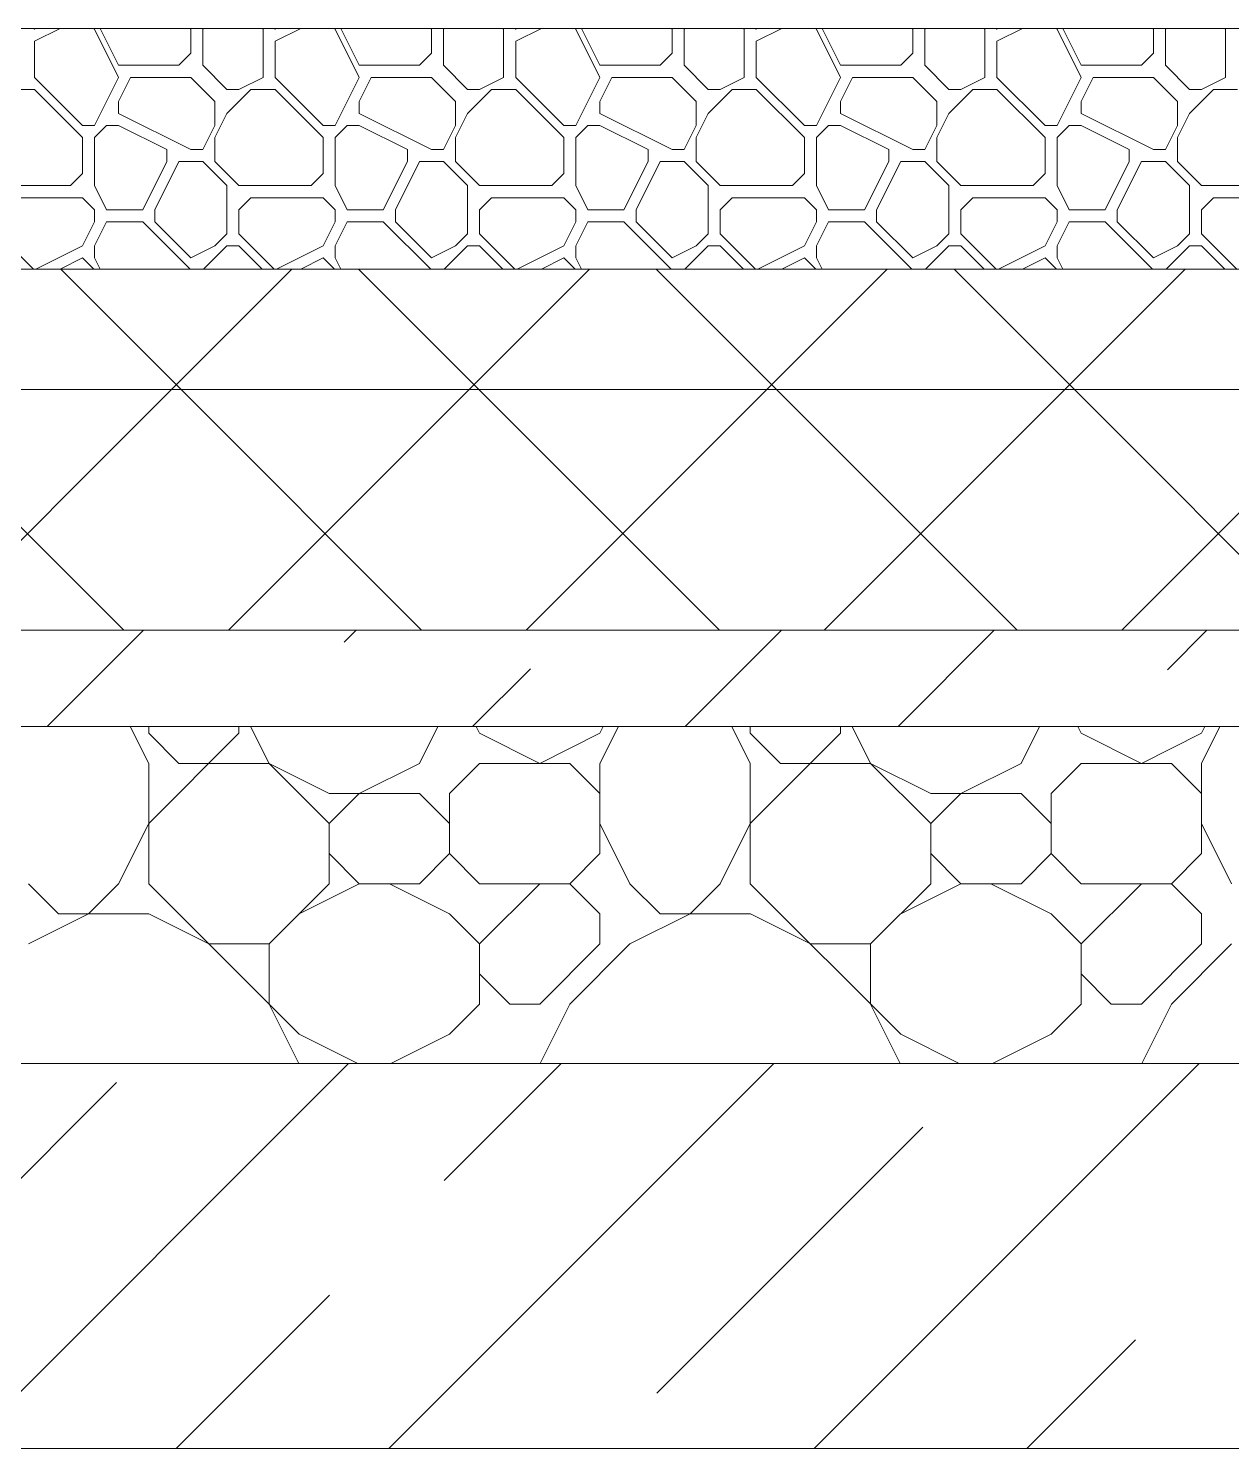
# Model space of a CAD drawing. Header units: millimetres. Extents: x 53645 to 137188, y 78097 to 135533.
# Drawn here: x 76144 to 76644, y 106200 to 106790 of the extents above; entities that cross this region are included whole.
import ezdxf

# ---------------------------------------------------------------- set-up
doc = ezdxf.new("R2010")
doc.units = ezdxf.units.MM
for name, color, linetype, lineweight in [('hatch', 7, 'Continuous', 5), ('mark', 174, 'Continuous', 15), ('Wall2', 5, 'Continuous', 5)]:
    doc.layers.add(name, color=color, linetype=linetype, lineweight=lineweight)

msp = doc.modelspace()

# ---------------------------------------------------------------- linework, layer by layer
at = {"layer": 'hatch', "color": 251, "ltscale": 100}
for points in [[(76146.98, 106789.62), (76146.66, 106789.95)], [(76146.98, 106784.62), (76157.64, 106789.95)], [(76146.98, 106789.62), (76147.64, 106789.95)], [(76146.98, 106769.62), (76146.98, 106784.62)], [(76171.98, 106789.62), (76171.66, 106789.95)], [(76181.98, 106769.62), (76171.98, 106789.62)], [(76181.98, 106774.62), (76174.32, 106789.95)], [(76211.98, 106789.62), (76211.66, 106789.95)], [(76211.98, 106779.62), (76211.98, 106789.62)], [(76216.98, 106789.62), (76217.31, 106789.95)], [(76216.98, 106774.62), (76216.98, 106789.62)], [(76241.98, 106789.62), (76241.66, 106789.95)], [(76241.98, 106769.62), (76241.98, 106789.62)], [(76246.98, 106789.62), (76246.66, 106789.95)], [(76246.98, 106784.62), (76257.64, 106789.95)], [(76246.98, 106789.62), (76247.64, 106789.95)], [(76246.98, 106769.62), (76246.98, 106784.62)], [(76271.98, 106789.62), (76271.66, 106789.95)], [(76281.98, 106769.62), (76271.98, 106789.62)], [(76281.98, 106774.62), (76274.32, 106789.95)], [(76311.98, 106789.62), (76311.66, 106789.95)], [(76311.98, 106779.62), (76311.98, 106789.62)], [(76316.98, 106789.62), (76317.31, 106789.95)], [(76316.98, 106774.62), (76316.98, 106789.62)], [(76341.98, 106789.62), (76341.66, 106789.95)], [(76341.98, 106769.62), (76341.98, 106789.62)], [(76346.98, 106789.62), (76346.66, 106789.95)], [(76346.98, 106784.62), (76357.64, 106789.95)], [(76346.98, 106789.62), (76347.64, 106789.95)], [(76346.98, 106769.62), (76346.98, 106784.62)], [(76371.98, 106789.62), (76371.66, 106789.95)], [(76381.98, 106769.62), (76371.98, 106789.62)], [(76381.98, 106774.62), (76374.32, 106789.95)], [(76411.98, 106789.62), (76411.66, 106789.95)], [(76411.98, 106779.62), (76411.98, 106789.62)], [(76416.98, 106789.62), (76417.31, 106789.95)], [(76416.98, 106774.62), (76416.98, 106789.62)], [(76441.98, 106789.62), (76441.66, 106789.95)], [(76441.98, 106769.62), (76441.98, 106789.62)], [(76446.98, 106789.62), (76446.66, 106789.95)], [(76446.98, 106784.62), (76457.64, 106789.95)], [(76446.98, 106789.62), (76447.64, 106789.95)], [(76446.98, 106769.62), (76446.98, 106784.62)], [(76471.98, 106789.62), (76471.66, 106789.95)], [(76481.98, 106769.62), (76471.98, 106789.62)], [(76481.98, 106774.62), (76474.32, 106789.95)], [(76511.98, 106789.62), (76511.66, 106789.95)], [(76511.98, 106779.62), (76511.98, 106789.62)], [(76516.98, 106789.62), (76517.31, 106789.95)], [(76516.98, 106774.62), (76516.98, 106789.62)], [(76541.98, 106789.62), (76541.66, 106789.95)], [(76541.98, 106769.62), (76541.98, 106789.62)], [(76546.98, 106789.62), (76546.66, 106789.95)], [(76546.98, 106784.62), (76557.64, 106789.95)], [(76546.98, 106789.62), (76547.64, 106789.95)], [(76546.98, 106769.62), (76546.98, 106784.62)], [(76571.98, 106789.62), (76571.66, 106789.95)], [(76581.98, 106769.62), (76571.98, 106789.62)], [(76581.98, 106774.62), (76574.32, 106789.95)], [(76611.98, 106789.62), (76611.66, 106789.95)], [(76611.98, 106779.62), (76611.98, 106789.62)], [(76616.98, 106789.62), (76617.31, 106789.95)], [(76616.98, 106774.62), (76616.98, 106789.62)], [(76641.98, 106789.62), (76641.66, 106789.95)], [(76641.98, 106769.62), (76641.98, 106789.62)], [(76206.98, 106774.62), (76211.98, 106779.62)], [(76306.98, 106774.62), (76311.98, 106779.62)], [(76406.98, 106774.62), (76411.98, 106779.62)], [(76506.98, 106774.62), (76511.98, 106779.62)], [(76606.98, 106774.62), (76611.98, 106779.62)], [(76181.98, 106774.62), (76206.98, 106774.62)], [(76226.98, 106764.62), (76216.98, 106774.62)], [(76281.98, 106774.62), (76306.98, 106774.62)], [(76326.98, 106764.62), (76316.98, 106774.62)], [(76381.98, 106774.62), (76406.98, 106774.62)], [(76426.98, 106764.62), (76416.98, 106774.62)], [(76481.98, 106774.62), (76506.98, 106774.62)], [(76526.98, 106764.62), (76516.98, 106774.62)], [(76581.98, 106774.62), (76606.98, 106774.62)], [(76626.98, 106764.62), (76616.98, 106774.62)], [(76166.98, 106749.62), (76146.98, 106769.62)], [(76171.98, 106749.62), (76181.98, 106769.62)], [(76181.98, 106759.62), (76186.98, 106769.62)], [(76186.98, 106769.62), (76211.98, 106769.62)], [(76221.98, 106759.62), (76211.98, 106769.62)], [(76231.98, 106764.62), (76241.98, 106769.62)], [(76266.98, 106749.62), (76246.98, 106769.62)], [(76271.98, 106749.62), (76281.98, 106769.62)], [(76281.98, 106759.62), (76286.98, 106769.62)], [(76286.98, 106769.62), (76311.98, 106769.62)], [(76321.98, 106759.62), (76311.98, 106769.62)], [(76331.98, 106764.62), (76341.98, 106769.62)], [(76366.98, 106749.62), (76346.98, 106769.62)], [(76371.98, 106749.62), (76381.98, 106769.62)], [(76381.98, 106759.62), (76386.98, 106769.62)], [(76386.98, 106769.62), (76411.98, 106769.62)], [(76421.98, 106759.62), (76411.98, 106769.62)], [(76431.98, 106764.62), (76441.98, 106769.62)], [(76466.98, 106749.62), (76446.98, 106769.62)], [(76471.98, 106749.62), (76481.98, 106769.62)], [(76481.98, 106759.62), (76486.98, 106769.62)], [(76486.98, 106769.62), (76511.98, 106769.62)], [(76521.98, 106759.62), (76511.98, 106769.62)], [(76531.98, 106764.62), (76541.98, 106769.62)], [(76566.98, 106749.62), (76546.98, 106769.62)], [(76571.98, 106749.62), (76581.98, 106769.62)], [(76581.98, 106759.62), (76586.98, 106769.62)], [(76586.98, 106769.62), (76611.98, 106769.62)], [(76621.98, 106759.62), (76611.98, 106769.62)], [(76631.98, 106764.62), (76641.98, 106769.62)], [(76136.98, 106764.62), (76146.98, 106764.62)], [(76166.98, 106744.62), (76146.98, 106764.62)], [(76226.98, 106764.62), (76231.98, 106764.62)], [(76226.98, 106754.62), (76236.98, 106764.62)], [(76236.98, 106764.62), (76246.98, 106764.62)], [(76266.98, 106744.62), (76246.98, 106764.62)], [(76326.98, 106764.62), (76331.98, 106764.62)], [(76326.98, 106754.62), (76336.98, 106764.62)], [(76336.98, 106764.62), (76346.98, 106764.62)], [(76366.98, 106744.62), (76346.98, 106764.62)], [(76426.98, 106764.62), (76431.98, 106764.62)], [(76426.98, 106754.62), (76436.98, 106764.62)], [(76436.98, 106764.62), (76446.98, 106764.62)], [(76466.98, 106744.62), (76446.98, 106764.62)], [(76526.98, 106764.62), (76531.98, 106764.62)], [(76526.98, 106754.62), (76536.98, 106764.62)], [(76536.98, 106764.62), (76546.98, 106764.62)], [(76566.98, 106744.62), (76546.98, 106764.62)], [(76626.98, 106764.62), (76631.98, 106764.62)], [(76626.98, 106754.62), (76636.98, 106764.62)], [(76636.98, 106764.62), (76646.98, 106764.62)], [(76181.98, 106754.62), (76181.98, 106759.62)], [(76211.98, 106739.62), (76181.98, 106754.62)], [(76221.98, 106749.62), (76221.98, 106759.62)], [(76221.98, 106744.62), (76226.98, 106754.62)], [(76281.98, 106754.62), (76281.98, 106759.62)], [(76311.98, 106739.62), (76281.98, 106754.62)], [(76321.98, 106749.62), (76321.98, 106759.62)], [(76321.98, 106744.62), (76326.98, 106754.62)], [(76381.98, 106754.62), (76381.98, 106759.62)], [(76411.98, 106739.62), (76381.98, 106754.62)], [(76421.98, 106749.62), (76421.98, 106759.62)], [(76421.98, 106744.62), (76426.98, 106754.62)], [(76481.98, 106754.62), (76481.98, 106759.62)], [(76511.98, 106739.62), (76481.98, 106754.62)], [(76521.98, 106749.62), (76521.98, 106759.62)], [(76521.98, 106744.62), (76526.98, 106754.62)], [(76581.98, 106754.62), (76581.98, 106759.62)], [(76611.98, 106739.62), (76581.98, 106754.62)], [(76621.98, 106749.62), (76621.98, 106759.62)], [(76621.98, 106744.62), (76626.98, 106754.62)], [(76166.98, 106749.62), (76171.98, 106749.62)], [(76171.98, 106744.62), (76176.98, 106749.62)], [(76176.98, 106749.62), (76181.98, 106749.62)], [(76201.98, 106739.62), (76181.98, 106749.62)], [(76216.98, 106739.62), (76221.98, 106749.62)], [(76216.98, 106739.62), (76221.98, 106749.62)], [(76266.98, 106749.62), (76271.98, 106749.62)], [(76271.98, 106744.62), (76276.98, 106749.62)], [(76276.98, 106749.62), (76281.98, 106749.62)], [(76301.98, 106739.62), (76281.98, 106749.62)], [(76316.98, 106739.62), (76321.98, 106749.62)], [(76316.98, 106739.62), (76321.98, 106749.62)], [(76366.98, 106749.62), (76371.98, 106749.62)], [(76371.98, 106744.62), (76376.98, 106749.62)], [(76376.98, 106749.62), (76381.98, 106749.62)], [(76401.98, 106739.62), (76381.98, 106749.62)], [(76416.98, 106739.62), (76421.98, 106749.62)], [(76416.98, 106739.62), (76421.98, 106749.62)], [(76466.98, 106749.62), (76471.98, 106749.62)], [(76471.98, 106744.62), (76476.98, 106749.62)], [(76476.98, 106749.62), (76481.98, 106749.62)], [(76501.98, 106739.62), (76481.98, 106749.62)], [(76516.98, 106739.62), (76521.98, 106749.62)], [(76516.98, 106739.62), (76521.98, 106749.62)], [(76566.98, 106749.62), (76571.98, 106749.62)], [(76571.98, 106744.62), (76576.98, 106749.62)], [(76576.98, 106749.62), (76581.98, 106749.62)], [(76601.98, 106739.62), (76581.98, 106749.62)], [(76616.98, 106739.62), (76621.98, 106749.62)], [(76616.98, 106739.62), (76621.98, 106749.62)], [(76166.98, 106729.62), (76166.98, 106744.62)], [(76171.98, 106724.62), (76171.98, 106744.62)], [(76221.98, 106734.62), (76221.98, 106744.62)], [(76266.98, 106729.62), (76266.98, 106744.62)], [(76271.98, 106724.62), (76271.98, 106744.62)], [(76321.98, 106734.62), (76321.98, 106744.62)], [(76366.98, 106729.62), (76366.98, 106744.62)], [(76371.98, 106724.62), (76371.98, 106744.62)], [(76421.98, 106734.62), (76421.98, 106744.62)], [(76466.98, 106729.62), (76466.98, 106744.62)], [(76471.98, 106724.62), (76471.98, 106744.62)], [(76521.98, 106734.62), (76521.98, 106744.62)], [(76566.98, 106729.62), (76566.98, 106744.62)], [(76571.98, 106724.62), (76571.98, 106744.62)], [(76621.98, 106734.62), (76621.98, 106744.62)], [(76201.98, 106734.62), (76201.98, 106739.62)], [(76211.98, 106739.62), (76216.98, 106739.62)], [(76301.98, 106734.62), (76301.98, 106739.62)], [(76311.98, 106739.62), (76316.98, 106739.62)], [(76401.98, 106734.62), (76401.98, 106739.62)], [(76411.98, 106739.62), (76416.98, 106739.62)], [(76501.98, 106734.62), (76501.98, 106739.62)], [(76511.98, 106739.62), (76516.98, 106739.62)], [(76601.98, 106734.62), (76601.98, 106739.62)], [(76611.98, 106739.62), (76616.98, 106739.62)], [(76191.98, 106714.62), (76201.98, 106734.62)], [(76196.98, 106714.62), (76206.98, 106734.62)], [(76206.98, 106734.62), (76216.98, 106734.62)], [(76226.98, 106724.62), (76216.98, 106734.62)], [(76231.98, 106724.62), (76221.98, 106734.62)], [(76291.98, 106714.62), (76301.98, 106734.62)], [(76296.98, 106714.62), (76306.98, 106734.62)], [(76306.98, 106734.62), (76316.98, 106734.62)], [(76326.98, 106724.62), (76316.98, 106734.62)], [(76331.98, 106724.62), (76321.98, 106734.62)], [(76391.98, 106714.62), (76401.98, 106734.62)], [(76396.98, 106714.62), (76406.98, 106734.62)], [(76406.98, 106734.62), (76416.98, 106734.62)], [(76426.98, 106724.62), (76416.98, 106734.62)], [(76431.98, 106724.62), (76421.98, 106734.62)], [(76491.98, 106714.62), (76501.98, 106734.62)], [(76496.98, 106714.62), (76506.98, 106734.62)], [(76506.98, 106734.62), (76516.98, 106734.62)], [(76526.98, 106724.62), (76516.98, 106734.62)], [(76531.98, 106724.62), (76521.98, 106734.62)], [(76591.98, 106714.62), (76601.98, 106734.62)], [(76596.98, 106714.62), (76606.98, 106734.62)], [(76606.98, 106734.62), (76616.98, 106734.62)], [(76626.98, 106724.62), (76616.98, 106734.62)], [(76631.98, 106724.62), (76621.98, 106734.62)], [(76161.98, 106724.62), (76166.98, 106729.62)], [(76261.98, 106724.62), (76266.98, 106729.62)], [(76361.98, 106724.62), (76366.98, 106729.62)], [(76461.98, 106724.62), (76466.98, 106729.62)], [(76561.98, 106724.62), (76566.98, 106729.62)], [(76131.98, 106724.62), (76161.98, 106724.62)], [(76136.98, 106719.62), (76166.98, 106719.62)], [(76171.98, 106714.62), (76166.98, 106719.62)], [(76176.98, 106714.62), (76171.98, 106724.62)], [(76226.98, 106704.62), (76226.98, 106724.62)], [(76231.98, 106724.62), (76261.98, 106724.62)], [(76231.98, 106714.62), (76236.98, 106719.62)], [(76236.98, 106719.62), (76266.98, 106719.62)], [(76271.98, 106714.62), (76266.98, 106719.62)], [(76276.98, 106714.62), (76271.98, 106724.62)], [(76326.98, 106704.62), (76326.98, 106724.62)], [(76331.98, 106724.62), (76361.98, 106724.62)], [(76331.98, 106714.62), (76336.98, 106719.62)], [(76336.98, 106719.62), (76366.98, 106719.62)], [(76371.98, 106714.62), (76366.98, 106719.62)], [(76376.98, 106714.62), (76371.98, 106724.62)], [(76426.98, 106704.62), (76426.98, 106724.62)], [(76431.98, 106724.62), (76461.98, 106724.62)], [(76431.98, 106714.62), (76436.98, 106719.62)], [(76436.98, 106719.62), (76466.98, 106719.62)], [(76471.98, 106714.62), (76466.98, 106719.62)], [(76476.98, 106714.62), (76471.98, 106724.62)], [(76526.98, 106704.62), (76526.98, 106724.62)], [(76531.98, 106724.62), (76561.98, 106724.62)], [(76531.98, 106714.62), (76536.98, 106719.62)], [(76536.98, 106719.62), (76566.98, 106719.62)], [(76571.98, 106714.62), (76566.98, 106719.62)], [(76576.98, 106714.62), (76571.98, 106724.62)], [(76626.98, 106704.62), (76626.98, 106724.62)], [(76631.98, 106724.62), (76661.98, 106724.62)], [(76631.98, 106714.62), (76636.98, 106719.62)], [(76636.98, 106719.62), (76666.98, 106719.62)], [(76171.98, 106709.62), (76171.98, 106714.62)], [(76176.98, 106714.62), (76191.98, 106714.62)], [(76196.98, 106709.62), (76196.98, 106714.62)], [(76231.98, 106704.62), (76231.98, 106714.62)], [(76271.98, 106709.62), (76271.98, 106714.62)], [(76276.98, 106714.62), (76291.98, 106714.62)], [(76296.98, 106709.62), (76296.98, 106714.62)], [(76331.98, 106704.62), (76331.98, 106714.62)], [(76371.98, 106709.62), (76371.98, 106714.62)], [(76376.98, 106714.62), (76391.98, 106714.62)], [(76396.98, 106709.62), (76396.98, 106714.62)], [(76431.98, 106704.62), (76431.98, 106714.62)], [(76471.98, 106709.62), (76471.98, 106714.62)], [(76476.98, 106714.62), (76491.98, 106714.62)], [(76496.98, 106709.62), (76496.98, 106714.62)], [(76531.98, 106704.62), (76531.98, 106714.62)], [(76571.98, 106709.62), (76571.98, 106714.62)], [(76576.98, 106714.62), (76591.98, 106714.62)], [(76596.98, 106709.62), (76596.98, 106714.62)], [(76631.98, 106704.62), (76631.98, 106714.62)], [(76166.98, 106699.62), (76171.98, 106709.62)], [(76171.98, 106699.62), (76176.98, 106709.62)], [(76176.98, 106709.62), (76191.98, 106709.62)], [(76211.66, 106689.95), (76191.98, 106709.62)], [(76211.98, 106694.62), (76196.98, 106709.62)], [(76266.98, 106699.62), (76271.98, 106709.62)], [(76271.98, 106699.62), (76276.98, 106709.62)], [(76276.98, 106709.62), (76291.98, 106709.62)], [(76311.66, 106689.95), (76291.98, 106709.62)], [(76311.98, 106694.62), (76296.98, 106709.62)], [(76366.98, 106699.62), (76371.98, 106709.62)], [(76371.98, 106699.62), (76376.98, 106709.62)], [(76376.98, 106709.62), (76391.98, 106709.62)], [(76411.66, 106689.95), (76391.98, 106709.62)], [(76411.98, 106694.62), (76396.98, 106709.62)], [(76466.98, 106699.62), (76471.98, 106709.62)], [(76471.98, 106699.62), (76476.98, 106709.62)], [(76476.98, 106709.62), (76491.98, 106709.62)], [(76511.66, 106689.95), (76491.98, 106709.62)], [(76511.98, 106694.62), (76496.98, 106709.62)], [(76566.98, 106699.62), (76571.98, 106709.62)], [(76571.98, 106699.62), (76576.98, 106709.62)], [(76576.98, 106709.62), (76591.98, 106709.62)], [(76611.66, 106689.95), (76591.98, 106709.62)], [(76611.98, 106694.62), (76596.98, 106709.62)], [(76146.66, 106689.95), (76131.98, 106704.62)], [(76221.98, 106699.62), (76226.98, 106704.62)], [(76246.66, 106689.95), (76231.98, 106704.62)], [(76321.98, 106699.62), (76326.98, 106704.62)], [(76346.66, 106689.95), (76331.98, 106704.62)], [(76421.98, 106699.62), (76426.98, 106704.62)], [(76446.66, 106689.95), (76431.98, 106704.62)], [(76521.98, 106699.62), (76526.98, 106704.62)], [(76546.66, 106689.95), (76531.98, 106704.62)], [(76621.98, 106699.62), (76626.98, 106704.62)], [(76646.66, 106689.95), (76631.98, 106704.62)], [(76147.64, 106689.95), (76166.98, 106699.62)], [(76171.98, 106694.62), (76171.98, 106699.62)], [(76211.98, 106694.62), (76221.98, 106699.62)], [(76217.31, 106689.95), (76226.98, 106699.62)], [(76226.98, 106699.62), (76231.98, 106699.62)], [(76241.66, 106689.95), (76231.98, 106699.62)], [(76247.64, 106689.95), (76266.98, 106699.62)], [(76271.98, 106694.62), (76271.98, 106699.62)], [(76311.98, 106694.62), (76321.98, 106699.62)], [(76317.31, 106689.95), (76326.98, 106699.62)], [(76326.98, 106699.62), (76331.98, 106699.62)], [(76341.66, 106689.95), (76331.98, 106699.62)], [(76347.64, 106689.95), (76366.98, 106699.62)], [(76371.98, 106694.62), (76371.98, 106699.62)], [(76411.98, 106694.62), (76421.98, 106699.62)], [(76417.31, 106689.95), (76426.98, 106699.62)], [(76426.98, 106699.62), (76431.98, 106699.62)], [(76441.66, 106689.95), (76431.98, 106699.62)], [(76447.64, 106689.95), (76466.98, 106699.62)], [(76471.98, 106694.62), (76471.98, 106699.62)], [(76511.98, 106694.62), (76521.98, 106699.62)], [(76517.31, 106689.95), (76526.98, 106699.62)], [(76526.98, 106699.62), (76531.98, 106699.62)], [(76541.66, 106689.95), (76531.98, 106699.62)], [(76547.64, 106689.95), (76566.98, 106699.62)], [(76571.98, 106694.62), (76571.98, 106699.62)], [(76611.98, 106694.62), (76621.98, 106699.62)], [(76617.31, 106689.95), (76626.98, 106699.62)], [(76626.98, 106699.62), (76631.98, 106699.62)], [(76641.66, 106689.95), (76631.98, 106699.62)], [(81536.87, 106689.95), (75406.87, 106689.95)], [(75406.87, 106689.95), (81536.87, 106689.95)], [(76157.64, 106689.95), (76166.98, 106694.62)], [(76207.9, 106639.95), (76157.9, 106689.95)], [(76171.66, 106689.95), (76166.98, 106694.62)], [(76174.32, 106689.95), (76171.98, 106694.62)], [(76203.92, 106639.95), (76253.92, 106689.95)], [(76257.64, 106689.95), (76266.98, 106694.62)], [(76271.66, 106689.95), (76266.98, 106694.62)], [(76274.32, 106689.95), (76271.98, 106694.62)], [(76331.64, 106639.95), (76281.64, 106689.95)], [(76327.66, 106639.95), (76377.66, 106689.95)], [(76357.64, 106689.95), (76366.98, 106694.62)], [(76371.66, 106689.95), (76366.98, 106694.62)], [(76374.32, 106689.95), (76371.98, 106694.62)], [(76455.39, 106639.95), (76405.39, 106689.95)], [(76451.4, 106639.95), (76501.4, 106689.95)], [(76457.64, 106689.95), (76466.98, 106694.62)], [(76471.66, 106689.95), (76466.98, 106694.62)], [(76474.32, 106689.95), (76471.98, 106694.62)], [(76579.13, 106639.95), (76529.13, 106689.95)], [(76557.64, 106689.95), (76566.98, 106694.62)], [(76571.66, 106689.95), (76566.98, 106694.62)], [(76574.32, 106689.95), (76571.98, 106694.62)], [(76575.15, 106639.95), (76625.15, 106689.95)], [(81536.87, 106639.95), (75406.87, 106639.95)], [(75406.87, 106639.95), (81536.87, 106639.95)], [(76184.16, 106539.95), (76084.16, 106639.95)], [(76103.92, 106539.95), (76203.92, 106639.95)], [(76307.9, 106539.95), (76207.9, 106639.95)], [(76227.66, 106539.95), (76327.66, 106639.95)], [(76431.64, 106539.95), (76331.64, 106639.95)], [(76351.4, 106539.95), (76451.4, 106639.95)], [(76555.39, 106539.95), (76455.39, 106639.95)], [(76475.15, 106539.95), (76575.15, 106639.95)], [(76679.13, 106539.95), (76579.13, 106639.95)], [(76598.89, 106539.95), (76698.89, 106639.95)], [(81536.87, 106539.95), (75406.87, 106539.95)], [(81536.87, 106539.95), (75406.87, 106539.95)], [(76152.3, 106499.95), (76192.3, 106539.95)], [(76275.73, 106534.99), (76280.69, 106539.95)], [(76417.47, 106499.95), (76457.47, 106539.95)], [(76505.86, 106499.95), (76545.86, 106539.95)], [(76617.8, 106523.5), (76634.25, 106539.95)], [(76329.08, 106499.95), (76353.07, 106523.94)], [(75406.87, 106499.95), (81536.87, 106499.95)], [(75406.87, 106499.95), (81536.87, 106499.95)], [(76194.48, 106484.62), (76186.82, 106499.95)], [(76194.48, 106497.12), (76194.48, 106499.95)], [(76194.48, 106459.62), (76231.98, 106497.12)], [(76206.98, 106484.62), (76194.48, 106497.12)], [(76231.98, 106497.12), (76231.98, 106499.95)], [(76244.48, 106484.62), (76236.82, 106499.95)], [(76306.98, 106484.62), (76314.65, 106499.95)], [(76331.98, 106497.12), (76330.57, 106499.95)], [(76356.98, 106484.62), (76331.99, 106497.12)], [(76356.98, 106484.62), (76381.98, 106497.12)], [(76381.98, 106484.62), (76389.65, 106499.95)], [(76381.98, 106497.12), (76383.4, 106499.95)], [(76444.48, 106484.62), (76436.82, 106499.95)], [(76444.48, 106497.12), (76444.48, 106499.95)], [(76444.48, 106459.62), (76481.98, 106497.12)], [(76456.98, 106484.62), (76444.48, 106497.12)], [(76481.98, 106497.12), (76481.98, 106499.95)], [(76494.48, 106484.62), (76486.82, 106499.95)], [(76556.98, 106484.62), (76564.65, 106499.95)], [(76581.98, 106497.12), (76580.57, 106499.95)], [(76606.98, 106484.62), (76581.99, 106497.12)], [(76606.98, 106484.62), (76631.98, 106497.12)], [(76631.98, 106484.62), (76639.65, 106499.95)], [(76631.98, 106497.12), (76633.4, 106499.95)], [(76194.48, 106434.62), (76194.48, 106484.62)], [(76206.98, 106484.62), (76244.48, 106484.62)], [(76269.48, 106459.62), (76244.48, 106484.62)], [(76269.48, 106472.12), (76244.49, 106484.62)], [(76281.98, 106472.12), (76306.98, 106484.62)], [(76319.48, 106472.12), (76331.98, 106484.62)], [(76331.98, 106484.62), (76369.48, 106484.62)], [(76381.98, 106472.12), (76369.48, 106484.62)], [(76381.98, 106447.12), (76381.98, 106484.62)], [(76444.48, 106434.62), (76444.48, 106484.62)], [(76456.98, 106484.62), (76494.48, 106484.62)], [(76519.48, 106459.62), (76494.48, 106484.62)], [(76519.48, 106472.12), (76494.49, 106484.62)], [(76531.98, 106472.12), (76556.98, 106484.62)], [(76569.48, 106472.12), (76581.98, 106484.62)], [(76581.98, 106484.62), (76619.48, 106484.62)], [(76631.98, 106472.12), (76619.48, 106484.62)], [(76631.98, 106447.12), (76631.98, 106484.62)], [(76269.48, 106472.12), (76306.98, 106472.12)], [(76269.48, 106459.62), (76281.98, 106472.12)], [(76319.48, 106459.62), (76306.98, 106472.12)], [(76319.48, 106447.12), (76319.48, 106472.12)], [(76519.48, 106472.12), (76556.98, 106472.12)], [(76519.48, 106459.62), (76531.98, 106472.12)], [(76569.48, 106459.62), (76556.98, 106472.12)], [(76569.48, 106447.12), (76569.48, 106472.12)], [(76181.98, 106434.62), (76194.48, 106459.62)], [(76269.48, 106434.62), (76269.48, 106459.62)], [(76394.48, 106434.62), (76381.98, 106459.62)], [(76431.98, 106434.62), (76444.48, 106459.62)], [(76519.48, 106434.62), (76519.48, 106459.62)], [(76644.48, 106434.62), (76631.98, 106459.62)], [(76281.98, 106434.62), (76269.48, 106447.12)], [(76306.98, 106434.62), (76319.48, 106447.12)], [(76331.98, 106434.62), (76319.48, 106447.12)], [(76369.48, 106434.62), (76381.98, 106447.12)], [(76531.98, 106434.62), (76519.48, 106447.12)], [(76556.98, 106434.62), (76569.48, 106447.12)], [(76581.98, 106434.62), (76569.48, 106447.12)], [(76619.48, 106434.62), (76631.98, 106447.12)], [(76156.98, 106422.12), (76144.48, 106434.62)], [(76169.48, 106422.12), (76181.98, 106434.62)], [(76256.98, 106372.12), (76194.48, 106434.62)], [(76244.48, 106409.62), (76269.48, 106434.62)], [(76256.98, 106422.12), (76281.98, 106434.62)], [(76281.98, 106434.62), (76306.98, 106434.62)], [(76319.48, 106422.12), (76294.49, 106434.62)], [(76331.98, 106434.62), (76369.48, 106434.62)], [(76331.98, 106409.62), (76356.98, 106434.62)], [(76381.98, 106422.12), (76369.48, 106434.62)], [(76406.98, 106422.12), (76394.48, 106434.62)], [(76419.48, 106422.12), (76431.98, 106434.62)], [(76506.98, 106372.12), (76444.48, 106434.62)], [(76494.48, 106409.62), (76519.48, 106434.62)], [(76506.98, 106422.12), (76531.98, 106434.62)], [(76531.98, 106434.62), (76556.98, 106434.62)], [(76569.48, 106422.12), (76544.49, 106434.62)], [(76581.98, 106434.62), (76619.48, 106434.62)], [(76581.98, 106409.62), (76606.98, 106434.62)], [(76631.98, 106422.12), (76619.48, 106434.62)], [(76144.48, 106409.62), (76169.48, 106422.12)], [(76156.98, 106422.12), (76194.48, 106422.12)], [(76219.48, 106409.62), (76194.49, 106422.12)], [(76331.98, 106409.62), (76319.48, 106422.12)], [(76381.98, 106409.62), (76381.98, 106422.12)], [(76394.48, 106409.62), (76419.48, 106422.12)], [(76406.98, 106422.12), (76444.48, 106422.12)], [(76469.48, 106409.62), (76444.49, 106422.12)], [(76581.98, 106409.62), (76569.48, 106422.12)], [(76631.98, 106409.62), (76631.98, 106422.12)], [(76219.48, 106409.62), (76244.48, 106409.62)], [(76244.48, 106384.62), (76244.48, 106409.62)], [(76331.98, 106384.62), (76331.98, 106409.62)], [(76356.98, 106384.62), (76381.98, 106409.62)], [(76369.48, 106384.62), (76394.48, 106409.62)], [(76469.48, 106409.62), (76494.48, 106409.62)], [(76494.48, 106384.62), (76494.48, 106409.62)], [(76581.98, 106384.62), (76581.98, 106409.62)], [(76606.98, 106384.62), (76631.98, 106409.62)], [(76619.48, 106384.62), (76644.48, 106409.62)], [(76344.48, 106384.62), (76331.98, 106397.12)], [(76594.48, 106384.62), (76581.98, 106397.12)], [(76256.82, 106359.95), (76244.48, 106384.62)], [(76319.48, 106372.12), (76331.98, 106384.62)], [(76344.48, 106384.62), (76356.98, 106384.62)], [(76369.48, 106384.62), (76357.15, 106359.95)], [(76506.82, 106359.95), (76494.48, 106384.62)], [(76569.48, 106372.12), (76581.98, 106384.62)], [(76594.48, 106384.62), (76606.98, 106384.62)], [(76619.48, 106384.62), (76607.15, 106359.95)], [(76281.33, 106359.95), (76256.99, 106372.12)], [(76295.14, 106359.95), (76319.48, 106372.12)], [(76531.33, 106359.95), (76506.99, 106372.12)], [(76545.14, 106359.95), (76569.48, 106372.12)], [(81426.87, 106359.95), (75406.87, 106359.95)], [(75496.87, 106359.95), (81426.87, 106359.95)], [(76117.47, 106199.95), (76277.47, 106359.95)], [(76294.25, 106199.95), (76454.25, 106359.95)], [(76317.28, 106311.37), (76365.86, 106359.95)], [(76471.02, 106199.95), (76631.02, 106359.95)], [(76070.67, 106241.54), (76181.16, 106352.03)], [(76405.67, 106222.98), (76516.15, 106333.47)], [(76205.86, 106199.95), (76269.55, 106263.64)], [(76559.41, 106199.95), (76604.54, 106245.08)]]:
    msp.add_lwpolyline(points, dxfattribs=at)
at = {"layer": 'mark', "linetype": 'Continuous', "ltscale": 100}
for points in [[(76430.65, 106359.95), (77671.8, 106359.95)], [(76430.65, 106199.95), (77671.8, 106199.95)]]:
    msp.add_lwpolyline(points, dxfattribs=at)
at = {"layer": 'Wall2', "ltscale": 100}
for points in [[(75406.87, 106789.95), (81536.87, 106789.95)], [(81426.87, 106199.95), (75496.87, 106199.95)]]:
    msp.add_lwpolyline(points, dxfattribs=at)

doc.saveas('drawing.dxf')
